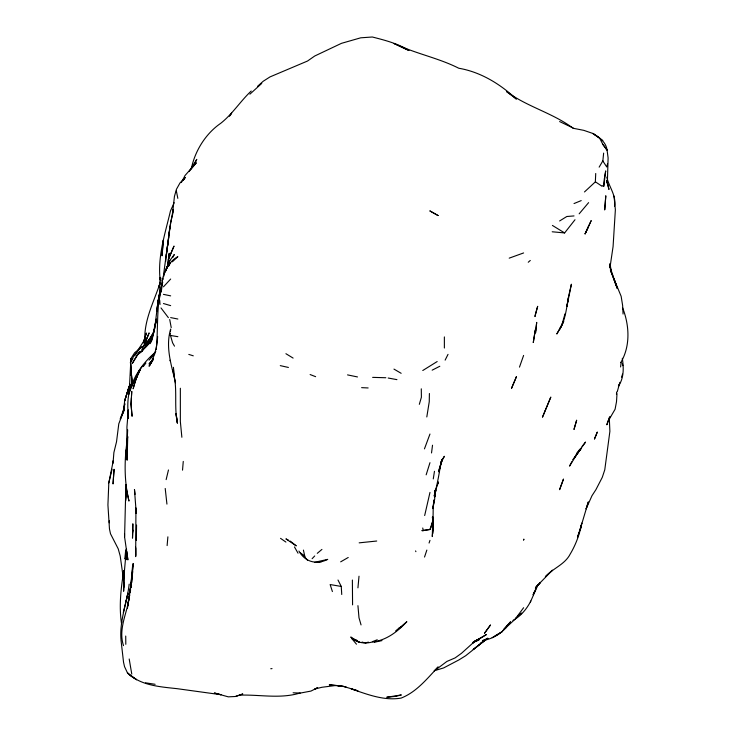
<?xml version="1.0" encoding="UTF-8"?>
<svg xmlns="http://www.w3.org/2000/svg" width="736" height="736" viewBox="0 0 736 736"><rect width="100%" height="100%" fill="white"/><g stroke="black" fill="none" stroke-linecap="round" stroke-linejoin="round"><path stroke-width="1.1" d="M132.811 530.021L132.848 523.793L132.498 538.154L132.811 530.021L132.728 532.183M126.187 489.238L125.644 492.614L125.911 484.444L124.577 536.894L127.889 559.93L126.822 551.512L126.482 559.636L126.905 555.349M180.348 388.249L180.348 421.516L181.866 437.276M136.344 540.371L136.556 525.053M126.068 556.83L126.518 549.286M429.401 393.512L429.254 401.746L426.806 416.962M159.399 299.497L160.126 278.263M135.636 547.142L135.682 556.628L135.939 507.941L136.27 513.498L134.467 489.596L135.084 494.353M123.85 583.068L123.63 591.256L124.467 570.225L123.703 578.984L123.979 587.144M129.177 584.136C127.162 602.434 119.591 620.098 120.925 638.811M160.384 280.379L160.439 277.849M160.181 277.362L160.126 279.634C157.522 256.137 165.168 233.533 170.448 210.984L174.147 202.685M132.609 565.524L130.686 587.015L131.422 582.848L129.205 594.476L131.422 582.848L130.695 587.015L133.17 563.491L131.772 582.645M352.572 604.872L352.378 580.032M124.071 574.88L126.399 549.01L125.957 552.727M434.958 490.296L434.709 496.386L435.758 490.305L434.672 496.478M595.36 181.59L595.728 173.494M124.2 409.888L118.79 423.789L116.536 441.729L113.887 452.557L113.04 463.137L113.316 460.543L108.808 482.899L107.925 504.924L109.471 528.982L110.501 533.775L118.238 548.872L120.198 556.002L122.756 574.117L122.599 579.618L123.887 570.556C120.897 587.862 118.928 605.967 121.468 623.282L121.688 621.727M433.007 525.164L432.878 516.92L432.28 536.572L433.366 524.952L432.584 533.729L432.842 520.26L432.326 517.187M143.64 342.599L145.866 337.944L138 350.042L141.846 346.849L134.642 352.728L130.934 358.561L129.481 386.704L129.922 384.091L127.438 392.426L129.959 385.002M359.012 576.205L357.935 587.852M130.622 363.934L130.695 375.332L130.612 370.723M130.806 360.714L130.934 358.561M131.385 397.78L131.017 404.22L132.075 416.116L131.017 404.22L131.762 391.35L131.514 395.637M165.683 261.436L166.143 255.061M160.558 280.223L160.696 278.024M617.007 393.705L616.501 401.736L615.094 409.234L607.835 421.682L610.043 416.686L606.85 424.801L607.743 421.627M160.558 280.122L160.696 277.96M126.804 448.132L127.668 429.888M126.187 453.937L125.792 459.43L126.905 444.056L126.353 451.738M144.771 339.011C144.477 319.231 153.842 301.815 159.868 283.627L158.884 287.242L160.126 282.008M170.2 335.349L170.347 333.242M170.504 331.126L170.66 329.01C165.536 346.067 170.752 363.069 174.8 379.601C176.824 394.064 174.368 408.848 177.413 423.218L176.06 413.595L177.358 422.666M155.314 352.351C142.094 363.382 132.765 377.697 128.588 394.505L133.299 382.14C126.914 393.107 127.319 405.996 128.487 418.195L128.322 410.982L127.65 418.674L128.358 409.943L126.942 426.825L127.135 460.202L127.724 436.779M126.233 492.228L125.562 500.885L126.206 492.283M132.305 576.067L132.664 571.522M616.464 394.294L616.63 392.113M191.314 168.765C194.874 151.027 205.684 133.602 220.717 123.317C232.493 114.052 240.405 101.154 251.215 91.025M182.528 470.166L183.264 461.417M127.714 436.687C124.338 457.902 123.823 480.093 128.984 501.078L125.847 486.257M167.118 545.597L167.882 536.838M604.33 178.452L603.732 186.429L605.691 170.918L604.523 177.376M614.551 206.181C616.501 195.482 608.939 186.935 606.804 177.109M131.532 581.744L132.305 574.016M161.212 291.171C161.386 277.886 165.453 263.617 177.864 256.652L172.39 261.786M156.253 349.554C158.406 326.968 156.041 304.097 162.647 282.026L161.202 292.063M157.633 336.416C157.154 346.444 154.624 356.325 149.73 365.12L153.438 358.947L149.049 366.224L152.665 360.447M167.256 250.479L167.495 248.244M167.725 245.999L169.795 227.994L173.172 209.41L172.712 212.042L174.441 196.411L176.456 189.253L179.98 182.97L185.076 177.588L183.264 180.265M150.015 343.694L151.45 341.164L156.253 319.47L154.946 326.545L158.001 301.346L159.979 291.879L157.762 303.223L160.052 290.288M602.839 161.009L603.64 153.106M440.864 462.401C439.309 473.818 437.083 484.95 434.212 496.101L435.16 490.654L434.663 499.256L432.851 508.622L434.203 499.726C431.747 509.533 435.142 520.389 429.971 529.469L422.059 530.665L429.971 529.469L432.943 520.315M156.998 310.242L158.001 301.346L156.906 311.043M126.132 552.626L125.396 559.01L126.537 549.176M167.596 266.128L169.197 253.294L167.606 266.165M620.586 366.96L621.11 362.618M168.599 237.001L166.354 254.932L170.66 222.428L173.126 212.29M131.422 582.848L127.438 606.814L128.46 602.361L127.954 605.268M127.438 608.184L129.748 592.13M431.526 452.962L432.52 445.216M126.187 451.343L127.208 443.606M160.043 291.52L159.574 294.777L160.043 292.661M168.792 234.738L169.942 227.084M167.449 245.98L163.742 273.406M169.344 262.375L169.666 260.194L169.317 261.538M433.274 478.924L434.47 471.298M125.644 492.614L126.27 488.686M130.281 591.818L130.612 589.775M130.944 587.742L131.44 584.678M128 604.826L129.683 594.752L128.616 601.1M439.889 466.109L438.904 471.859L442.327 459.2L441.232 461.601L444.378 456.274L441.37 461.527M154.634 328.238L150.852 340.823L141.846 349.867C152.794 343.289 154.339 330.418 156.326 319.028M434.516 497.416L436.052 488.842L438.546 481.97L437.626 483.856M160.742 291.447L158.498 303.646M153.796 333.012L156.253 319.406M580.216 530.49L581.771 523.075C579.793 533.94 575.837 544.649 570.188 554.088C564.862 564.558 552.865 568.321 545.367 576.739L552.423 570.179L536.056 586.988M568.634 296.203L571.403 284.206L566.904 306.461L568.155 298.963C566.324 309.221 565.312 320.261 559.618 329.259L563.721 321.356L556.802 333.997L561.504 326.214L565.027 313.794M126.16 601.036L128.009 593.133L123.308 612.481M108.808 482.899L112.028 469.283M607.559 163.686L606.777 166.998L602.784 160.926M154.974 326.563L155.719 323.435M166.143 479.624L168.47 469.964M429.971 462.677L426.162 474.821M128.46 602.361C125.258 616.446 118.616 631.267 123.519 645.628M138.791 372.885L134.642 380.926L140.199 369.849L137.494 374.698L135.065 381.607L139.573 370.199L135.222 381.036L133.133 388.81C135.958 379.583 137.816 369.233 145.884 362.903L143.308 366.528M617.246 391.764L619.896 382.334M134.642 383.152L135.222 381.036M167.173 268.327L168.967 261.74L174.285 254.546L172.73 257.48M567.861 299.193L568.376 297.298M153.346 335.009L151.45 341.164L141.846 351.21M429.971 492.439L424.672 515.54M143.557 342.948L146.372 333.012L143.41 342.378M419.327 404.331L421.397 397.21L421.286 388.829M579.867 530.297L588.331 501.906L586.068 508.926L591.992 495.705L595.921 489.652L602.287 477.333L604.771 469.816L609.886 431.36L609.27 417.312M143.419 342.617L144.992 337.438M516.221 377.31L516.405 376.722L511.511 388.35L516.276 377.136M162.877 278.852L162.251 280.858L162.987 278.723M163.512 276.837L164.459 273.82M581.228 525.67L577.521 537.252L579.25 532.22M621.552 377.218L622.546 374.146M438.941 470.083L442.483 459.292L440.993 461.987M429.971 434.028L424.451 448.877M165.499 271.198L168.967 261.74M424.534 557.051L426.852 550.077M429.07 543.039L429.971 540.353M165.563 271.253L167.035 266.984L164.827 272.844M519.478 367.117L523.609 355.424M129.886 384.56L124.734 400.596L123.16 412.951L124.798 403.687L123.942 408.462L120.244 419.106L122.406 414.129M512.974 620.439C520.784 616.106 526.81 608.948 530.812 601.054L538.016 584.835L535.974 587.061M133.299 382.14L131.082 387.624L133.4 382.573M122.838 413.135L123.924 410.568M194.957 163.438L196.76 159.39L189.042 171.571L196.319 162.785L185.067 175.462L181.378 182.51M619.234 384.376L618.415 386.207C624.091 377.853 623.751 367.844 622.316 358.303M585.092 233.892L591.128 220.736L585.092 233.892L588.432 226.633M534.768 591.174L533.085 594.771L536.148 588.22M530.334 602.048L530.812 601.054M620.742 362.6C630.66 345.984 629.409 325.1 622.536 307.62M445.133 360.134L448.022 354.356M602.462 185.693L602.131 186.318L595.636 181.985M571.955 461.573L569.544 466.109L577.134 453.854L585.543 442.078L582.056 446.467M168.452 266.423L170.66 262.531L166.925 266.929L169.271 264.721M599.15 167.146L602.747 161.009M574.025 458.059L572.939 459.752L581.228 448.252L574.678 457.166M132.866 358.588L130.447 362.314L132.25 385.029M134.679 355.801L138.304 350.216L133.842 355.948L130.447 362.314L131.385 373.741M230.442 114.862L231.665 113.004L229.411 116.306M575 219.742L564.613 232.935L552.202 231.776M183.273 180.127L185.076 177.588M523.609 607.715L515.209 619.096L502.679 630.688M575.368 456.228L581.422 448.012M574.65 457.212L577.134 453.854M516.405 617.633L516 618.176L521.658 613.125L518.126 615.839M576.49 453.486L579.968 449.098M155.784 351.348L150.816 357.438L152.389 355.847M153.134 359.03L149.049 364.026L153.373 359.03M579.158 213.826L588.607 202.639M535.376 588.285L538.016 585.074M536.351 587.153L540.463 582.397L538.623 584.402M438.03 667.092C427.036 678.739 416.484 692.052 401.157 698.078C384.118 701.04 367.071 694.333 351.192 688.841L357.935 690.837L343.528 686.403L337.355 685.556L345.994 686.835M163.456 286.828L170.66 279.036M149.049 360.143L154.864 353.86M595.176 182.022L584.485 191.949M312.119 558.688L314.723 555.965M438.03 667.028L434.36 670.846L446.881 661.443L455.142 657.892L461.536 653.264L473.184 642.758L472.751 643.108L486.56 634.45L473.184 642.178L478.952 640.035L473.754 641.792M503.939 628.921L510.572 621.773L505.126 628.535L509.202 623.521C503.028 632.693 493.617 638.802 482.696 640.532L487.591 638.646M261.749 83.416L249.89 94.18M257.526 86.351L263.157 81.282L269.992 76.912L307.519 61.033L314.723 56.01L341.476 43.332L360.732 37.812L372.342 37.002C384.928 40.232 397.771 43.452 408.866 50.462M528.246 262.246L530.279 260.461M395.986 630.872L406.852 621.699C397.376 631.801 386.464 640.292 372.342 642.013C364.688 644.055 356.482 642.951 350.732 637.017L359.582 642.408L351.799 638.581L356.472 644.202M317.271 553.343L321.926 549.415M396.014 630.899L401.157 626.833L398.342 628.516M142.315 351.035L137.218 354.927L132.305 363.382L139.987 351.182L137.218 354.927L142.775 350.419M487.453 638.425L473.184 649.52L486.321 639.069M437.175 361.551L422.768 370.512M559.618 220.966L566.821 216.504L574.025 215.924M495.107 635.922L501.998 631.819L492.154 637.68M340.667 561.844L348.22 557.483M488.198 638.388L483.497 640.992L480.387 643.577L487.591 638.222L465.732 655.693L459.006 659.87L443.679 667.911L434.212 670.763M473.184 642.178L479.587 638.738L474.729 641.056M432.17 370.162L439.815 366.261M574.025 203.55L581.228 200.597M372.342 641.7L377.237 639.768M509.202 258.152L523.609 252.945M235.483 696.495L242.687 694.02L235.483 696.495L228.289 696.845L214.36 692.99L221.085 694.729L177.109 688.675C159.951 686.78 140.502 685.612 127.438 672.86L124.531 666.632L123.538 662.253L120.952 639.612M365.139 643.062L368.386 642.123M317.97 561.559L327.722 559.378C316.544 565.018 305.219 562.138 298.917 551.062M374.219 642.28L381.984 640.605M300.785 692.99L310.951 691.086L317.676 687.691L314.723 689.052L321.926 687.277L336.334 685.409L329.305 684.839L345.304 686.697M299.948 693.054C280.048 699.099 259.698 694.434 239.439 695.143M359.168 542.846L376.722 541.024M314.723 562.286L321.926 561.522L317.354 561.706M270.765 668.739L272.026 668.619M372.637 377.375L385.839 377.734M293.112 692.797L300.316 693.064M361.624 387.651L368.138 387.955M145.544 682.815L155.121 684.296M170.66 335.496L177.864 336.683M341.743 594.495L341.265 586.445L330.142 584.55L332.405 591.56M388.185 378.028L396.934 379.638M170.66 317.602L177.864 319.028M347.539 374.891L357.484 376.942M163.456 294.363L170.66 295.863M280.278 365.636L288.411 367.448M163.456 303.526L170.66 305.642M188.793 354.402L193.283 355.828M351.799 638.581L356.932 640.311M362.066 642.031L364.118 642.721M310.123 374.55L315.634 376.676M559.618 121.56L574.025 128.432L583.823 130.355L592.857 133.455L599.555 137.908L602.793 144.302L607.08 150.19L608.111 157.918L607.347 183.31L606.823 180.67M288.494 540.187L285.908 538.872L296.277 545.882L290.214 541.07M408.756 50.517L393.953 43.47L407.008 49.459L401.157 46.58C420.063 54.574 440.312 58.889 458.776 68.236C480.81 72.027 500.268 84.079 516.405 99.102L506.745 91.678C527.123 106.821 552.681 112.921 573.096 128.23M393.953 369.095L401.157 373.308M285.908 353.703L293.112 358.092M552.414 225.428L564.613 232.935M280.536 538.338L285.908 542.064M602.839 140.558L592.857 133.455C599.279 137.42 606.124 142.057 607.08 150.19L602.839 144.357M304.778 556.398L300.316 552.911L303.839 555.68M307.519 560.197L305.044 557.456L303.407 550.086M168.378 317.667L160.991 307.933M294.455 546.94L298.034 553.187M174.506 346.159L172.592 342.82L170.54 335.69M337.99 580.023L341.265 586.445M415.564 550.914L415.904 551.678M610.448 269.992L617.246 288.457L614.091 279.22L621.138 296.286L622.628 305.458L623.07 314.033M610.374 269.845L611.046 271.593M611.386 272.467L616.133 285.08L610.043 267.104L610.043 263.608L611.386 272.467L610.043 267.104L613.079 246.542L615.37 209.778L614.026 196.089M361.054 624.928L359.002 617.798L357.935 605.654M622.297 363.602L622.84 365.663M606.869 181.185L608.966 189.446L606.906 180.863M131.781 674.13L129.196 658.987M172.923 370.199L175.435 382.766M176.355 190.937L177.827 198.361M169.722 319.525L171.23 327.63M166.934 504.114L165.214 488.474M170.007 360.198L170.117 360.888M422.768 527.997L423.172 530.84M131.477 374.882L132.048 378.939M173.411 367.301L174.358 375.075M159.73 300.343L159.997 304.511M109.25 520.794L109.296 522.79M610.006 266.966L609.969 264.969M124.531 533.554L124.577 536.894M125.718 636.042L125.801 644.313M135.663 548.302L135.709 555.413M132.186 384.864L132.038 379.859L132.25 385.176L132.204 382.039M160.384 277.711L160.393 279.79M132.195 381.064L132.213 385.517M444.369 336.922L444.378 348.027M125.598 550.804L125.184 558.882L125.598 550.804M162.61 247.802L162.086 255.815L163.364 240.028L162.61 247.802M113.519 476.735L113.04 483.975L114.08 469.301L113.519 476.735M605.792 195.932L604.725 209.769L605.792 195.932M535.78 330.179L535.532 332.893L536.7 322.386L535.78 330.179M535.302 329.894L533.287 342.507L535.302 329.894M535.596 313.435L534.952 316.59L537.685 306.314L535.596 313.435M576.628 420.293L574.025 429.318L576.628 420.293M129.131 386.501L124.734 400.596L129.131 386.501M523.848 539.258L523.609 539.985L523.848 539.258M563.426 479.21L559.618 489.624L563.426 479.21M545.284 410.44L542.469 417.202L550.813 397.072L545.284 410.44M149.049 333.068L144.155 345.276L141.846 347.861L149.049 339.839L152.858 333.656L145.332 345.957L149.086 339.802L144.155 345.276L149.049 333.068M597.246 432.198L594.513 438.941L597.246 432.198M170.66 253.92L168.36 259.44L174.018 246.063L170.66 253.92M137.126 374.477L136.197 376.501L137.126 374.477M490.415 625.094L484.49 633.254L490.415 625.094M401.157 694.977L395.812 696.348L386.75 697.24L401.157 694.977M438.076 215.547L429.971 210.965L438.076 215.547M136.546 679.696L129.84 675.252L127.438 672.86L136.546 679.696"/></g></svg>
